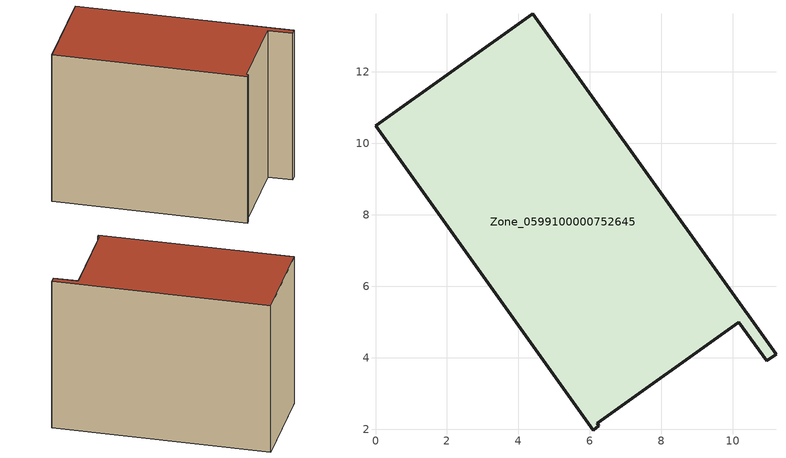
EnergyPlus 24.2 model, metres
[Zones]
Zone_0599100000752645
 floor ground (C_G): 0,10.49 4.4,13.63 11.21,4.1 10.95,3.91 10.17,4.99 6.21,2.17 6.25,2.1 6.09,1.97 z0
 wall outside (C_F): 4.4,13.63 0,10.49 6.09,1.97 6.25,2.1 6.21,2.17 10.17,4.99 10.95,3.91 11.21,4.1 4.4,13.63 z0:8.73
 roof outside (C_R): 6.09,1.97 6.25,2.1 6.21,2.17 10.17,4.99 10.95,3.91 11.21,4.1 4.4,13.63 0,10.49 z8.73
[BUILDING]
Pand.0599100000752645: North Axis=0; Terrain=City; Loads Convergence Tolerance Value=0.04; Temperature Convergence Tolerance Value=0.4; Solar Distribution=FullExterior; Maximum Number of Warmup Days=25; Minimum Number of Warmup Days=1
[Site:Location]
Rotterdam.The.Hague.AP_ZH_NLD Design_Conditions: Latitude=51.96; Longitude=4.45; Time Zone=1; Elevation=-4.5
[SITE:GROUNDTEMPERATURE:BUILDINGSURFACE]
18, 18, 18, 18, 18, 18, 18, 18, 18, 18, 18, 18
[MATERIAL] Thermal Absorptance=0.9; Solar Absorptance=0.7; Visible Absorptance=0.7
Name | Roughness | Thickness | Conductivity | Density | Specific Heat
G.TI.2006-2014 | MediumSmooth | 0.15 | 0.06 | 540 | 1210
F.TI.2006-2014 | Rough | 0.3 | 0.12 | 1920 | 840
R.TI.2006-2014 | MediumRough | 0.2 | 0.08 | 1500 | 1000
[CONSTRUCTION]
C_G: G.TI.2006-2014
C_F: F.TI.2006-2014
C_R: R.TI.2006-2014
[ZONE]
Zone_0599100000752645: Type=1; Multiplier=1; Ceiling Height=Autocalculate; Volume=Autocalculate; Floor Area=autocalculate; Part of Total Floor Area=Yes
[ZONEINFILTRATION:DESIGNFLOWRATE]
Infil_Zone_0599100000752645: Zone or ZoneList or Space or SpaceList=Zone_0599100000752645; Schedule=AlwaysOn; Design Flow Rate Calculation Method=Flow/Area; Flow Rate per Floor Area=0.0015; Constant Term Coefficient=1; Temperature Term Coefficient=0; Velocity Term Coefficient=0; Velocity Squared Term Coefficient=0
[HVACTEMPLATE:ZONE:IDEALLOADSAIRSYSTEM]
Zone_0599100000752645: Maximum Heating Supply Air Temperature=50; Minimum Cooling Supply Air Temperature=13; Maximum Heating Supply Air Humidity Ratio=0.0156; Minimum Cooling Supply Air Humidity Ratio=0.0077; Heating Limit=NoLimit; Cooling Limit=NoLimit; Dehumidification Control Type=ConstantSensibleHeatRatio; Cooling Sensible Heat Ratio=0.7; Dehumidification Setpoint=60; Humidification Control Type=None; Humidification Setpoint=30; Outdoor Air Method=None; Outdoor Air Flow Rate per Person=0.00944; Outdoor Air Flow Rate per Zone Floor Area=0; Outdoor Air Flow Rate per Zone=0; Demand Controlled Ventilation Type=None; Outdoor Air Economizer Type=NoEconomizer; Heat Recovery Type=None; Sensible Heat Recovery Effectiveness=0.7; Latent Heat Recovery Effectiveness=0.65
[ZONECONTROL:THERMOSTAT]
ThermostatControl_Zone_0599100000752645: Zone or ZoneList=Zone_0599100000752645; Control Type Schedule=DualSetpointControlType; Control 1=Thermostat_Zone_0599100000752645; Temperature Difference Between Cutout And Setpoint=0
[THERMOSTATSETPOINT:DUALSETPOINT]
Thermostat_Zone_0599100000752645: Heating Setpoint Temperature Schedule=HeatingSetpoint_Zone_0599100000752645; Cooling Setpoint Temperature Schedule=CoolingSetpoint_Zone_0599100000752645
[SCHEDULE:COMPACT]
HeatingSetpoint_Zone_0599100000752645: Through: 12/31, For: AllDays, Until: 24:00, 21
CoolingSetpoint_Zone_0599100000752645: Through: 12/31, For: AllDays, Until: 24:00, 24
DualSetpointControlType: Through: 12/31, For: AllDays, Until: 24:00, 4
AlwaysOn: Through: 12/31, For: AllDays, Until: 24:00, 1
